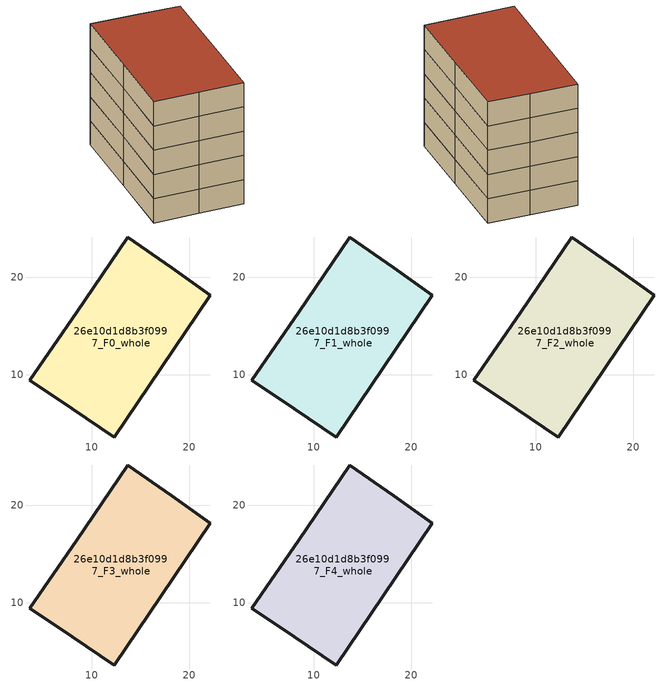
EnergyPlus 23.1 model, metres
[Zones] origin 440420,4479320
26e10d1d8b3f0997_F0_whole
 floor ground (EU_floor_Construction): 18.2,20.97 22.17,18.13 17.12,10.7 12.29,3.59 7.99,6.51 3.63,9.41 8.43,16.43 13.72,24.14 z0
 wall outside (EU_wall_Construction): 13.72,24.14 8.43,16.43 3.63,9.41 7.99,6.51 12.29,3.59 17.12,10.7 22.17,18.13 18.2,20.97 13.72,24.14 z0:3
26e10d1d8b3f0997_F1_whole
 floor to 26e10d1d8b3f0997_F0_whole (EU_floor_Construction): 18.2,20.97 22.17,18.13 17.12,10.7 12.29,3.59 7.99,6.51 3.63,9.41 8.43,16.43 13.72,24.14 z3
 wall outside (EU_wall_Construction): 13.72,24.14 8.43,16.43 3.63,9.41 7.99,6.51 12.29,3.59 17.12,10.7 22.17,18.13 18.2,20.97 13.72,24.14 z3:6
26e10d1d8b3f0997_F2_whole
 floor to 26e10d1d8b3f0997_F1_whole (EU_floor_Construction): 18.2,20.97 22.17,18.13 17.12,10.7 12.29,3.59 7.99,6.51 3.63,9.41 8.43,16.43 13.72,24.14 z6
 wall outside (EU_wall_Construction): 13.72,24.14 8.43,16.43 3.63,9.41 7.99,6.51 12.29,3.59 17.12,10.7 22.17,18.13 18.2,20.97 13.72,24.14 z6:9
26e10d1d8b3f0997_F3_whole
 floor to 26e10d1d8b3f0997_F2_whole (EU_floor_Construction): 18.2,20.97 22.17,18.13 17.12,10.7 12.29,3.59 7.99,6.51 3.63,9.41 8.43,16.43 13.72,24.14 z9
 wall outside (EU_wall_Construction): 13.72,24.14 8.43,16.43 3.63,9.41 7.99,6.51 12.29,3.59 17.12,10.7 22.17,18.13 18.2,20.97 13.72,24.14 z9:12
26e10d1d8b3f0997_F4_whole
 floor to 26e10d1d8b3f0997_F3_whole (EU_floor_Construction): 18.2,20.97 22.17,18.13 17.12,10.7 12.29,3.59 7.99,6.51 3.63,9.41 8.43,16.43 13.72,24.14 z12
 wall outside (EU_wall_Construction): 13.72,24.14 8.43,16.43 3.63,9.41 7.99,6.51 12.29,3.59 17.12,10.7 22.17,18.13 18.2,20.97 13.72,24.14 z12:15
 roof outside (EU_roof_Construction): 17.12,10.7 22.17,18.13 18.2,20.97 13.72,24.14 8.43,16.43 3.63,9.41 7.99,6.51 12.29,3.59 z15
[Building]
EU S2 Campaign: North Axis=0; Terrain=City; Solar Distribution=FullExterior
[Site:Location]
Madrid: Latitude=40.5; Longitude=-3.5; Time Zone=1; Elevation=609
[SizingPeriod:WeatherFileDays]
AnnualSizingPeriod: Begin Month=1; Begin Day of Month=1; End Month=12; End Day of Month=31; Day of Week for Start Day=Monday; Use Weather File Daylight Saving Period=No; Use Weather File Rain and Snow Indicators=No
[MATERIAL]
EU_InternalMass_Material: Roughness=MediumRough; Thickness=0.1; Conductivity=1; Density=1800; Specific Heat=900; Thermal Absorptance=0.9; Solar Absorptance=0.7; Visible Absorptance=0.7
[MATERIAL:NOMASS] Roughness=MediumRough; Thermal Absorptance=0.9; Solar Absorptance=0.7; Visible Absorptance=0.7
Name | Thermal Resistance
EU_wall_NoMass | 1.60022
EU_roof_NoMass | 1.57597
EU_floor_NoMass | 0.470652
[CONSTRUCTION]
EU_wall_Construction: EU_wall_NoMass
EU_roof_Construction: EU_roof_NoMass
EU_floor_Construction: EU_floor_NoMass
EU_InternalMass_Construction: EU_InternalMass_Material
[ZONE] Type=1; Multiplier=1; Ceiling Height=autocalculate; Volume=552.603; Floor Area=autocalculate; Part of Total Floor Area=Yes
26e10d1d8b3f0997_F0_whole; 26e10d1d8b3f0997_F1_whole; 26e10d1d8b3f0997_F2_whole; 26e10d1d8b3f0997_F3_whole; 26e10d1d8b3f0997_F4_whole
[INTERNALMASS] Construction=EU_InternalMass_Construction; Surface Area=184.201
Name | Zone or ZoneList
26e10d1d8b3f0997_F0_whole_EU_InternalMass | 26e10d1d8b3f0997_F0_whole
26e10d1d8b3f0997_F1_whole_EU_InternalMass | 26e10d1d8b3f0997_F1_whole
26e10d1d8b3f0997_F2_whole_EU_InternalMass | 26e10d1d8b3f0997_F2_whole
26e10d1d8b3f0997_F3_whole_EU_InternalMass | 26e10d1d8b3f0997_F3_whole
26e10d1d8b3f0997_F4_whole_EU_InternalMass | 26e10d1d8b3f0997_F4_whole
[OTHEREQUIPMENT] Fuel Type=Electricity; Design Level Calculation Method=Watts/Area; Power per Zone Floor Area=1; Fraction Latent=0; Fraction Radiant=0; Fraction Lost=0; Carbon Dioxide Generation Rate=0; EndUse Subcategory=EU_Step8_InternalGains
Name | Zone or ZoneList or Space or SpaceList | Schedule
EU_Step8_InternalGain_26e10d1d8b3f0997_F0_whole_f000 | 26e10d1d8b3f0997_F0_whole | EU_Step8_GainSchedule_26e10d1d8b3f0997_F0_whole_f000
EU_Step8_InternalGain_26e10d1d8b3f0997_F1_whole_f000 | 26e10d1d8b3f0997_F1_whole | EU_Step8_GainSchedule_26e10d1d8b3f0997_F1_whole_f000
EU_Step8_InternalGain_26e10d1d8b3f0997_F2_whole_f000 | 26e10d1d8b3f0997_F2_whole | EU_Step8_GainSchedule_26e10d1d8b3f0997_F2_whole_f000
EU_Step8_InternalGain_26e10d1d8b3f0997_F3_whole_f000 | 26e10d1d8b3f0997_F3_whole | EU_Step8_GainSchedule_26e10d1d8b3f0997_F3_whole_f000
EU_Step8_InternalGain_26e10d1d8b3f0997_F4_whole_f000 | 26e10d1d8b3f0997_F4_whole | EU_Step8_GainSchedule_26e10d1d8b3f0997_F4_whole_f000
[ZONEVENTILATION:DESIGNFLOWRATE] Schedule=EU_AlwaysOn; Design Flow Rate Calculation Method=AirChanges/Hour; Air Changes per Hour=0.480704; Ventilation Type=Natural; Fan Pressure Rise=0; Fan Total Efficiency=1; Constant Term Coefficient=1; Temperature Term Coefficient=0; Velocity Term Coefficient=0; Velocity Squared Term Coefficient=0; Minimum Indoor Temperature=-100; Maximum Indoor Temperature=100; Delta Temperature=-100; Minimum Outdoor Temperature=-100; Maximum Outdoor Temperature=100; Maximum Wind Speed=40
Name | Zone or ZoneList or Space or SpaceList
EU_ConstantAir_26e10d1d8b3f0997_F0_whole | 26e10d1d8b3f0997_F0_whole
EU_ConstantAir_26e10d1d8b3f0997_F1_whole | 26e10d1d8b3f0997_F1_whole
EU_ConstantAir_26e10d1d8b3f0997_F2_whole | 26e10d1d8b3f0997_F2_whole
EU_ConstantAir_26e10d1d8b3f0997_F3_whole | 26e10d1d8b3f0997_F3_whole
EU_ConstantAir_26e10d1d8b3f0997_F4_whole | 26e10d1d8b3f0997_F4_whole
[HVACTEMPLATE:THERMOSTAT] Constant Heating Setpoint=20; Constant Cooling Setpoint=50
EU_HeatOnly_26e10d1d8b3f0997_F0_whole; EU_HeatOnly_26e10d1d8b3f0997_F1_whole; EU_HeatOnly_26e10d1d8b3f0997_F2_whole; EU_HeatOnly_26e10d1d8b3f0997_F3_whole; EU_HeatOnly_26e10d1d8b3f0997_F4_whole
[HVACTEMPLATE:ZONE:IDEALLOADSAIRSYSTEM] System Availability Schedule=EU_AlwaysOn; Maximum Heating Supply Air Temperature=50; Minimum Cooling Supply Air Temperature=13; Maximum Heating Supply Air Humidity Ratio=0.0156; Minimum Cooling Supply Air Humidity Ratio=0.0077; Heating Limit=NoLimit; Cooling Limit=NoLimit; Heating Availability Schedule=EU_AlwaysOn; Cooling Availability Schedule=EU_CoolingOff; Dehumidification Control Type=ConstantSensibleHeatRatio; Cooling Sensible Heat Ratio=0.7; Dehumidification Setpoint=60; Humidification Control Type=None; Humidification Setpoint=30; Outdoor Air Method=None; Outdoor Air Flow Rate per Person=0.00944; Outdoor Air Flow Rate per Zone Floor Area=0; Outdoor Air Flow Rate per Zone=0; Demand Controlled Ventilation Type=None; Outdoor Air Economizer Type=NoEconomizer; Heat Recovery Type=None; Sensible Heat Recovery Effectiveness=0.7; Latent Heat Recovery Effectiveness=0.65
Name | Template Thermostat
26e10d1d8b3f0997_F0_whole | EU_HeatOnly_26e10d1d8b3f0997_F0_whole
26e10d1d8b3f0997_F1_whole | EU_HeatOnly_26e10d1d8b3f0997_F1_whole
26e10d1d8b3f0997_F2_whole | EU_HeatOnly_26e10d1d8b3f0997_F2_whole
26e10d1d8b3f0997_F3_whole | EU_HeatOnly_26e10d1d8b3f0997_F3_whole
26e10d1d8b3f0997_F4_whole | EU_HeatOnly_26e10d1d8b3f0997_F4_whole
[SIZING:ZONE] Zone Cooling Design Supply Air Temperature Input Method=SupplyAirTemperature; Zone Cooling Design Supply Air Temperature=13; Zone Heating Design Supply Air Temperature Input Method=SupplyAirTemperature; Zone Heating Design Supply Air Temperature=50; Zone Cooling Design Supply Air Humidity Ratio=0.008; Zone Heating Design Supply Air Humidity Ratio=0.008; Cooling Design Air Flow Method=DesignDay; Cooling Design Air Flow Rate=0; Cooling Minimum Air Flow per Zone Floor Area=0.000762; Cooling Minimum Air Flow=0; Cooling Minimum Air Flow Fraction=0.2; Heating Design Air Flow Method=DesignDay; Heating Design Air Flow Rate=0; Heating Maximum Air Flow per Zone Floor Area=0.002032; Heating Maximum Air Flow=0.141576; Heating Maximum Air Flow Fraction=0.3; Account for Dedicated Outdoor Air System=No; Dedicated Outdoor Air System Control Strategy=NeutralSupplyAir; Dedicated Outdoor Air Low Setpoint Temperature for Design=autosize; Dedicated Outdoor Air High Setpoint Temperature for Design=autosize; Zone Load Sizing Method=Sensible Load Only No Latent Load; Zone Latent Cooling Design Supply Air Humidity Ratio Input Method=HumidityRatioDifference; Zone Cooling Design Supply Air Humidity Ratio Difference=0.005; Zone Latent Heating Design Supply Air Humidity Ratio Input Method=HumidityRatioDifference; Zone Humidification Design Supply Air Humidity Ratio Difference=0.005
26e10d1d8b3f0997_F0_whole; 26e10d1d8b3f0997_F1_whole; 26e10d1d8b3f0997_F2_whole; 26e10d1d8b3f0997_F3_whole; 26e10d1d8b3f0997_F4_whole
[SCHEDULE:CONSTANT]
Name | Hourly Value
EU_AlwaysOn | 1
EU_CoolingOff | 0
[SCHEDULE:FILE] Column Number=1; Rows to Skip at Top=0; Number of Hours of Data=8760; Column Separator=Comma; Interpolate to Timestep=No; Minutes per Item=60; Adjust Schedule for Daylight Savings=Yes
Name | File
EU_Step8_GainSchedule_26e10d1d8b3f0997_F0_whole_f000 | C:\Users\o_iseri\Desktop\OpenUBEM\openubem\outputs\eu_evidence\EU-11\ES-MAD-BERRUGUETE\idfs\26e10d1d8b3f0997\26e10d1d8b3f0997_F0_whole_f000_gain.csv
EU_Step8_GainSchedule_26e10d1d8b3f0997_F1_whole_f000 | C:\Users\o_iseri\Desktop\OpenUBEM\openubem\outputs\eu_evidence\EU-11\ES-MAD-BERRUGUETE\idfs\26e10d1d8b3f0997\26e10d1d8b3f0997_F1_whole_f000_gain.csv
EU_Step8_GainSchedule_26e10d1d8b3f0997_F2_whole_f000 | C:\Users\o_iseri\Desktop\OpenUBEM\openubem\outputs\eu_evidence\EU-11\ES-MAD-BERRUGUETE\idfs\26e10d1d8b3f0997\26e10d1d8b3f0997_F2_whole_f000_gain.csv
EU_Step8_GainSchedule_26e10d1d8b3f0997_F3_whole_f000 | C:\Users\o_iseri\Desktop\OpenUBEM\openubem\outputs\eu_evidence\EU-11\ES-MAD-BERRUGUETE\idfs\26e10d1d8b3f0997\26e10d1d8b3f0997_F3_whole_f000_gain.csv
EU_Step8_GainSchedule_26e10d1d8b3f0997_F4_whole_f000 | C:\Users\o_iseri\Desktop\OpenUBEM\openubem\outputs\eu_evidence\EU-11\ES-MAD-BERRUGUETE\idfs\26e10d1d8b3f0997\26e10d1d8b3f0997_F4_whole_f000_gain.csv
